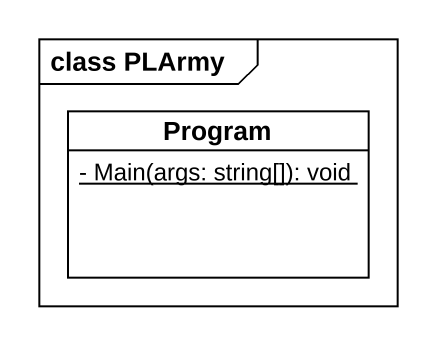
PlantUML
@startuml
mainframe class PLArmy
hide circle
hide empty members
skinparam classAttributeIconSize 0
class Program {
  {static} - Main(args: string[]): void
}
@enduml
